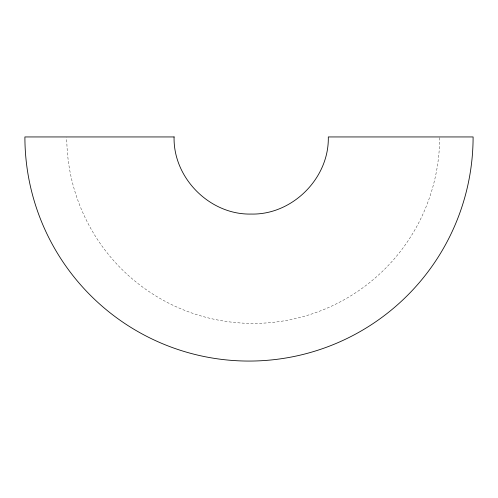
<?xml version="1.0" encoding="UTF-8"?>
<svg xmlns="http://www.w3.org/2000/svg" width="498" height="498" viewBox="0 0 498 498"><rect width="100%" height="100%" fill="white"/><g stroke="black" fill="none" stroke-linecap="round" stroke-linejoin="round"><path stroke-width="0.37" stroke-dasharray="2.49 1.87" d="M439.666 137.703A186.47 186.451 -90 0 1 253.208 323.407A186.47 186.451 -90 0 1 66.757 137.703"/><path stroke-width="0.75" d="M174.157 136.944L24.9 136.944A224.119 224.1 -90 0 0 249 361.062A224.119 224.1 -90 0 0 473.1 136.944L328.3 136.944C329.315 178.147 292.394 215.068 251.191 214.059C209.982 215.068 173.067 178.147 174.082 136.944"/></g></svg>
